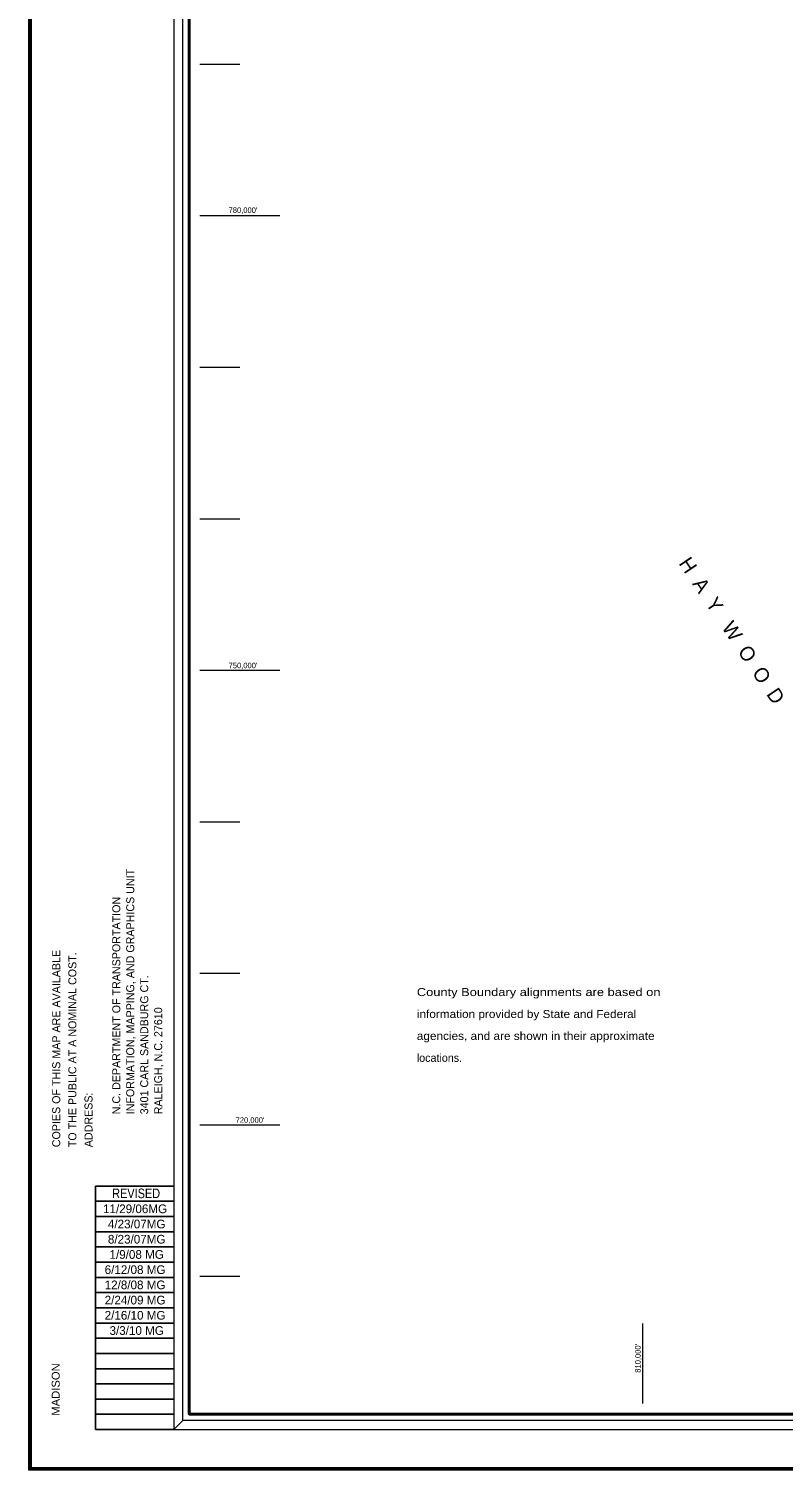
# Model space of a CAD drawing. Extents: x 234155 to 331176, y 212508 to 386812.
# Drawn here: x 234546 to 249709, y 212508 to 241502 of the extents above; entities that cross this region are included whole.
import ezdxf
from ezdxf.enums import TextEntityAlignment as Align

# ---------------------------------------------------------------- set-up
doc = ezdxf.new("R2010")
doc.units = 0
doc.header["$LTSCALE"] = 60
doc.header["$PDMODE"] = 32
doc.header["$PDSIZE"] = 30
for name, color, linetype, lineweight in [('1', 7, 'Continuous', 25), ('20', 7, 'Continuous', 40), ('61', 7, 'Continuous', 13)]:
    doc.layers.add(name, color=color, linetype=linetype, lineweight=lineweight)
doc.layers.add('52', color=7, linetype='Continuous')

msp = doc.modelspace()

# ---------------------------------------------------------------- linework, layer by layer
at = {"layer": '1', "lineweight": 13}
msp.add_lwpolyline([(331176.5, 212507.84), (234545.86, 212507.84), (234545.86, 268904.89), (331176.5, 268904.89)], close=True, dxfattribs=at)
at = {"layer": '1'}
msp.add_point((234580.86, 212542.84), dxfattribs=at)
at = {"layer": '20', "lineweight": 25}
for p, q in [((235888.49, 218222.65), (237459.52, 218222.65)), ((235888.49, 218222.65), (235888.49, 213325.28)), ((235888.49, 217916.54), (237459.52, 217916.54)), ((235888.49, 217610.46), (237459.52, 217610.46)), ((235888.49, 217304.38), (237459.52, 217304.38)), ((235888.49, 216998.3), (237459.52, 216998.3)), ((235888.49, 216692.22), (237459.52, 216692.22)), ((235888.49, 216386.14), (237459.52, 216386.14)), ((235888.49, 216080.06), (237459.52, 216080.06)), ((235888.49, 215773.95), (237459.52, 215773.95)), ((235888.49, 215467.87), (237459.52, 215467.87)), ((235888.49, 215161.79), (237459.52, 215161.79)), ((235888.49, 214855.71), (237459.52, 214855.71)), ((235888.49, 214549.63), (237459.52, 214549.63)), ((235888.49, 214243.55), (237459.52, 214243.55)), ((235888.49, 213937.44), (237459.52, 213937.44)), ((235888.49, 213631.36), (237459.52, 213631.36)), ((235888.49, 213325.28), (237459.52, 213325.28))]:
    msp.add_line(p, q, dxfattribs=at)
at = {"layer": '20'}
for points in [[(234580.86, 268869.88), (331141.5, 268869.88), (331141.5, 212542.84), (234580.86, 212542.84)], [(237768.71, 267760.92), (330215.99, 267760.92), (330215.99, 213634.56), (237768.71, 213634.56)]]:
    msp.add_lwpolyline(points, close=True, dxfattribs=at)
at = {"layer": '20', "lineweight": 13}
msp.add_lwpolyline([(237459.52, 268086.39), (237459.52, 213325.28), (237638.07, 213503.95), (237638.07, 267891.56), (330346.6, 267891.56), (330346.6, 213503.95), (237638.07, 213503.95), (237459.52, 213325.28), (330525.18, 213325.28), (330525.18, 268086.39)], close=True, dxfattribs=at)
at = {"layer": '61'}
for p, q in [((237981.94, 240792), (238786.44, 240792)), ((237981.94, 237744), (239590.94, 237744)), ((237981.94, 234696), (238786.44, 234696)), ((237981.94, 231648), (238786.44, 231648)), ((237981.94, 228600), (239590.94, 228600)), ((237981.94, 225552), (238786.44, 225552)), ((237981.94, 222504), (238786.44, 222504)), ((237981.94, 219456), (239590.94, 219456)), ((237981.94, 216408), (238786.44, 216408)), ((246888, 213847.79), (246888, 215456.79))]:
    msp.add_line(p, q, dxfattribs=at)

# ---------------------------------------------------------------- texts
at = {"layer": '20'}
for s, p in [('INFORMATION, MAPPING, AND GRAPHICS UNIT', (236664.9, 219666.46)), ('N.C. DEPARTMENT OF TRANSPORTATION', (236383.97, 219666.46)), ('COPIES OF THIS MAP ARE AVAILABLE', (235176.9, 219004.39)), ('TO THE PUBLIC AT A NOMINAL COST.', (235501.24, 219004.39)), ('3401 CARL SANDBURG CT.', (236945.82, 219666.46)), ('RALEIGH, N.C. 27610', (237226.74, 219666.46)), ('ADDRESS:', (235825.59, 219004.39))]:
    msp.add_text(s, height=160.9, rotation=90, dxfattribs=at).set_placement(p)
for s, height, width, p in [('County Boundary alignments are based on ', 161, 1.2, (242345.6, 222044.87)), ('information provided by State and Federal ', 161, 1.1, (242345.6, 221603.87)), ('agencies, and are shown in their approximate ', 161, 1.1, (242345.6, 221162.87)), ('REVISED', 193.1, 0.85, (236220.84, 217979.6))]:
    msp.add_text(s, height=height, dxfattribs=dict(at, width=width)).set_placement(p)
msp.add_text('locations.', height=161, dxfattribs=at).set_placement((242345.6, 220721.87))
for s, p in [(' 11/29/06MG ', (236681.29, 217678.17)), ('  4/23/07MG ', (236681.29, 217372.09)), ('  8/23/07MG ', (236681.29, 217066.01)), ('  1/9/08 MG ', (236681.29, 216759.93)), (' 6/12/08 MG ', (236681.29, 216453.85)), (' 12/8/08 MG ', (236681.29, 216147.77)), (' 2/24/09 MG ', (236681.29, 215841.66)), (' 2/16/10 MG ', (236681.29, 215535.58)), ('  3/3/10 MG ', (236681.29, 215229.49))]:
    msp.add_text(s, height=175, dxfattribs=at).set_placement(p, align=Align.CENTER)
at = {"layer": '20', "width": 1.05}
msp.add_text('MADISON     ', height=160.9, rotation=90, dxfattribs=at).set_placement((235165.69, 214287.68), align=Align.CENTER)
at = {"layer": '52'}
msp.add_text('H  A  Y   W  O  O  D', height=290, rotation=303.824, dxfattribs=at).set_placement((248558.47, 229316.86), align=Align.CENTER)
at = {"layer": '61'}
for s, p in [("780,000'", (238850.4, 237798.61)), ("750,000'", (238850.4, 228640.15)), ("720,000'", (238991.33, 219495.8))]:
    msp.add_text(s, height=110, dxfattribs=at).set_placement(p, align=Align.CENTER)
msp.add_text("810,000'", height=110, rotation=90, dxfattribs=at).set_placement((246844.11, 214757.59), align=Align.CENTER)

doc.saveas('drawing.dxf')
